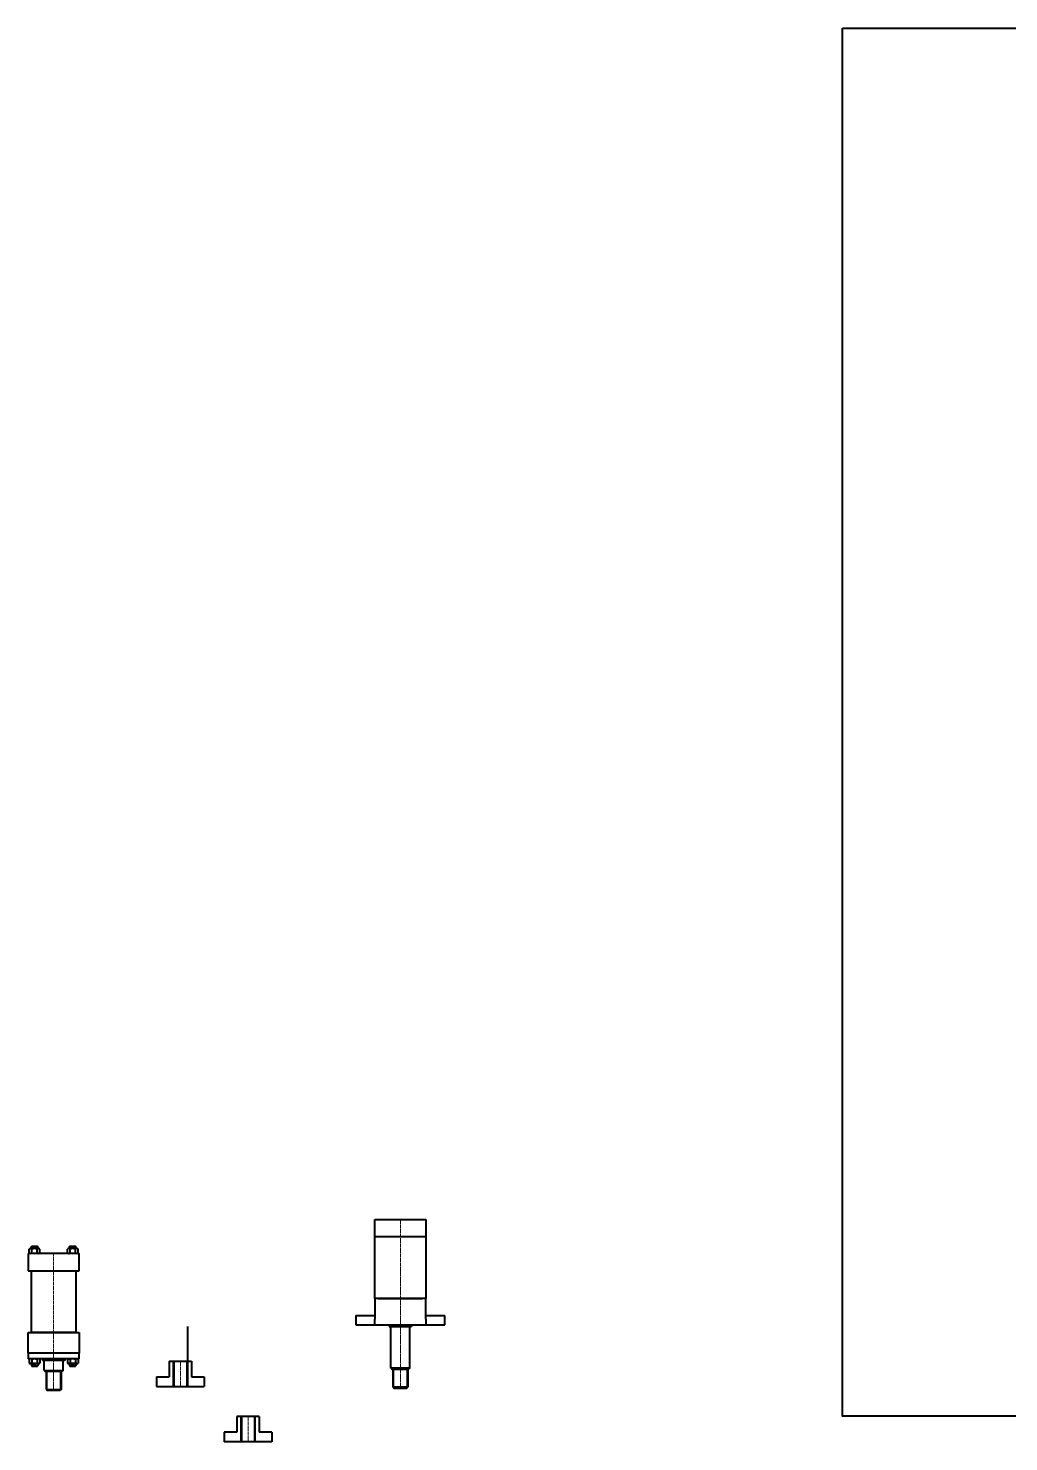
# Model space of a CAD drawing. Header units: millimetres. Extents: x -11382 to 23553, y -372 to 10786.
# Drawn here: x -9612 to -6520, y 6242 to 10700 of the extents above; entities that cross this region are included whole.
import ezdxf

# ---------------------------------------------------------------- set-up
doc = ezdxf.new("R2010")
doc.units = ezdxf.units.MM
doc.header["$LTSCALE"] = 0.2
doc.linetypes.add('CENTER', pattern=[50.8, 31.75, -6.35, 6.35, -6.35])
for name, color, linetype, lineweight in [('đường bao thấy', 7, 'Continuous', 40), ('đường nét mảnh', 220, 'Continuous', 15), ('đường nét tâm', 137, 'CENTER', 15)]:
    doc.layers.add(name, color=color, linetype=linetype, lineweight=lineweight)

# ---------------------------------------------------------------- blocks, each defined once
blk = doc.blocks.new('XILANH 100X125')
at = {"layer": 'đường bao thấy', "ltscale": 3}
for p, q in [((80, 315), (-80, 315)), ((-80, 315), (-80, 260)), ((80, 260), (80, 315)), ((-80, 260), (80, 260)), ((-70, 65), (-70, 260)), ((-70, 260), (70, 260)), ((70, 260), (70, 65)), ((-80, 65), (80, 65)), ((-80, 0), (-80, 65)), ((70, 65), (-70, 65)), ((80, 65), (80, 0)), ((80, 0), (-80, 0)), ((-80, 0), (-80, -18)), ((80, -18), (80, 0)), ((80, -18), (-80, -18)), ((-35, -18), (-35, -22.5)), ((35, -22.5), (-35, -22.5)), ((-30, -54.5), (-30, -22.5)), ((30, -54.5), (30, -22.5)), ((35, -18), (35, -22.5)), ((-30, -54.5), (-27, -57.5)), ((-30, -54.5), (30, -54.5)), ((27, -57.5), (-27, -57.5)), ((30, -54.5), (27, -57.5)), ((-24, -114.5), (-20.4, -117.5)), ((-24, -114.5), (24, -114.5)), ((20.4, -117.5), (-20.4, -117.5)), ((24, -114.5), (20.4, -117.5))]:
    blk.add_line(p, q, dxfattribs=at)
at = {"layer": 'đường bao thấy'}
for p, q in [((-76.8, 316.9), (-76.8, 328)), ((-47.4, 329.9), (-72.7, 329.9)), ((-72.7, 315), (-72.6, 315)), ((-47.4, 315), (-72.7, 315)), ((-70, 336.2), (-68.6, 337.6)), ((-70, 329.9), (-70, 336.2)), ((-70, 336.2), (-50, 336.2)), ((-68.6, 337.6), (-51.4, 337.6)), ((-68.4, 317), (-68.4, 328)), ((-51.6, 317), (-51.6, 328)), ((-51.4, 337.6), (-50, 336.2)), ((-50, 329.9), (-50, 336.2)), ((-43.2, 317), (-43.2, 328)), ((43.2, 316.9), (43.2, 328)), ((72.6, 329.9), (47.3, 329.9)), ((47.3, 315), (47.4, 315)), ((72.6, 315), (47.3, 315)), ((50, 336.2), (51.4, 337.6)), ((50, 329.9), (50, 336.2)), ((50, 336.2), (70, 336.2)), ((51.4, 337.6), (68.6, 337.6)), ((51.6, 317), (51.6, 328)), ((68.4, 317), (68.4, 328)), ((68.6, 337.6), (70, 336.2)), ((70, 329.9), (70, 336.2)), ((76.8, 317), (76.8, 328)), ((-76.8, -19.9), (-76.8, -31)), ((-72.7, -18), (-72.6, -18)), ((-47.4, -18), (-72.7, -18)), ((-47.4, -32.9), (-72.7, -32.9)), ((-70, -32.9), (-70, -39.2)), ((-70, -39.2), (-50, -39.2)), ((-70, -39.2), (-68.6, -40.6)), ((-68.6, -40.6), (-51.4, -40.6)), ((-68.4, -20), (-68.4, -31)), ((-51.6, -20), (-51.6, -31)), ((-51.4, -40.6), (-50, -39.2)), ((-50, -32.9), (-50, -39.2)), ((-43.2, -20), (-43.2, -31)), ((43.2, -19.9), (43.2, -31)), ((47.3, -18), (47.4, -18)), ((72.6, -18), (47.3, -18)), ((72.6, -32.9), (47.3, -32.9)), ((50, -32.9), (50, -39.2)), ((50, -39.2), (70, -39.2)), ((50, -39.2), (51.4, -40.6)), ((51.4, -40.6), (68.6, -40.6)), ((51.6, -20), (51.6, -31)), ((68.4, -20), (68.4, -31)), ((68.6, -40.6), (70, -39.2)), ((70, -32.9), (70, -39.2)), ((76.8, -20), (76.8, -31)), ((-24, -57.5), (-24, -114.5)), ((24, -57.5), (24, -114.5))]:
    blk.add_line(p, q, dxfattribs=at)
for centre, radius, start, end in [((-72.6, 324.4), 5.51, 39.57, 138.8952), ((-72.6, 320.5), 5.51, 221.1048, 320.43), ((-60, 311.2), 18.6, 63.215, 116.785), ((-60, 333.6), 18.6, 243.215, 296.785), ((-47.4, 324.5), 5.41, 39.0733, 140.9267), ((-47.4, 320.4), 5.41, 219.0733, 320.9267), ((47.4, 324.4), 5.51, 39.57, 138.8952), ((47.4, 320.5), 5.51, 221.1048, 320.43), ((60, 311.2), 18.6, 63.215, 116.785), ((60, 333.6), 18.6, 243.215, 296.785), ((72.6, 324.5), 5.41, 39.0733, 140.9267), ((72.6, 320.4), 5.41, 219.0733, 320.9267), ((-72.6, -23.5), 5.51, 39.57, 138.8952), ((-72.6, -27.4), 5.51, 221.1048, 320.43), ((-60, -36.6), 18.6, 63.215, 116.785), ((-60, -14.2), 18.6, 243.215, 296.785), ((-47.4, -23.4), 5.41, 39.0733, 140.9267), ((-47.4, -27.5), 5.41, 219.0733, 320.9267), ((47.4, -23.5), 5.51, 39.57, 138.8952), ((47.4, -27.4), 5.51, 221.1048, 320.43), ((60, -36.6), 18.6, 63.215, 116.785), ((60, -14.2), 18.6, 243.215, 296.785), ((72.6, -23.4), 5.41, 39.0733, 140.9267), ((72.6, -27.5), 5.41, 219.0733, 320.9267)]:
    blk.add_arc(centre, radius, start, end, dxfattribs=at)
at = {"layer": 'đường nét mảnh'}
for p, q in [((-68.6, 329.9), (-68.6, 337.6)), ((-51.4, 329.9), (-51.4, 337.6)), ((51.4, 329.9), (51.4, 337.6)), ((68.6, 329.9), (68.6, 337.6)), ((-68.6, -32.9), (-68.6, -40.6)), ((-51.4, -32.9), (-51.4, -40.6)), ((51.4, -32.9), (51.4, -40.6)), ((68.6, -32.9), (68.6, -40.6)), ((-20.4, -57.5), (-20.4, -117.5)), ((20.4, -57.5), (20.4, -117.5))]:
    blk.add_line(p, q, dxfattribs=at)
at = {"layer": 'đường nét tâm'}
blk.add_line((0, -117.5), (0, 315), dxfattribs=at)
blk = doc.blocks.new('XLB')
at = {"layer": 'đường bao thấy', "ltscale": 3}
for p, q in [((80, 337.5), (-80, 337.5)), ((-80, 337.5), (-80, 87.5)), ((80, 87.5), (80, 337.5)), ((-80, 282.5), (80, 282.5)), ((-70, 282.5), (70, 282.5)), ((-80, 87.5), (80, 87.5)), ((-80, 22.5), (-80, 87.5)), ((70, 87.5), (-70, 87.5)), ((80, 87.5), (80, 22.5)), ((-140, 4.5), (-140, 34.5)), ((-80, 34.5), (-140, 34.5)), ((140, 4.5), (-140, 4.5)), ((-80, 22.5), (-80, 4.5)), ((-35, 4.5), (-35, 0)), ((35, 0), (-35, 0)), ((-30, -132), (-30, 0)), ((30, -132), (30, 0)), ((35, 4.5), (35, 0)), ((140, 34.5), (80, 34.5)), ((80, 4.5), (80, 22.5)), ((140, 34.5), (140, 4.5)), ((-30, -132), (-27, -135)), ((-30, -132), (30, -132)), ((30, -132), (27, -135)), ((27, -135), (-27, -135)), ((-24, -192), (24, -192)), ((20.4, -195), (-20.4, -195)), ((24, -192), (20.4, -195))]:
    blk.add_line(p, q, dxfattribs=at)
at = {"layer": 'đường bao thấy'}
for p, q in [((-24, -135), (-24, -192)), ((24, -135), (24, -192)), ((-20.4, -195), (-24, -192))]:
    blk.add_line(p, q, dxfattribs=at)
at = {"layer": 'đường nét mảnh'}
for p, q in [((-20.4, -135), (-20.4, -195)), ((20.4, -135), (20.4, -195))]:
    blk.add_line(p, q, dxfattribs=at)
at = {"layer": 'đường nét tâm'}
blk.add_line((0, -195), (0, 337.5), dxfattribs=at)
blk = doc.blocks.new('Khớp nối')
at = {"layer": 'đường bao thấy'}
for p, q in [((-35, 80), (-35, 30)), ((-35, 80), (35, 80)), ((-20.4, 80), (-20.4, 0)), ((20.4, 80), (20.4, 0)), ((35, 80), (35, 30)), ((-75, 30), (-35, 30)), ((-75, 30), (-75, 0)), ((-75, 0), (75, 0)), ((35, 30), (75, 30)), ((75, 30), (75, 0))]:
    blk.add_line(p, q, dxfattribs=at)
at = {"layer": 'đường nét mảnh'}
for p, q in [((-24, 80), (-24, 0)), ((24, 80), (24, 0))]:
    blk.add_line(p, q, dxfattribs=at)
at = {"layer": 'đường nét tâm'}
blk.add_line((0, 80), (0, 0), dxfattribs=at)

msp = doc.modelspace()

# ---------------------------------------------------------------- linework, layer by layer
at = {"layer": 'đường bao thấy', "ltscale": 3}
msp.add_line((-9108.411, 6473.484), (-9108.411, 6605.484), dxfattribs=at)
at = {"layer": 'đường bao thấy'}
for p, q in [((-9166.921, 6496.194), (-9166.921, 6446.194)), ((-9166.921, 6496.194), (-9096.921, 6496.194)), ((-9152.321, 6496.194), (-9152.321, 6416.194)), ((-9111.521, 6496.194), (-9111.521, 6416.194)), ((-9096.921, 6496.194), (-9096.921, 6446.194)), ((-9206.921, 6446.194), (-9166.921, 6446.194)), ((-9206.921, 6446.194), (-9206.921, 6416.194)), ((-9096.921, 6446.194), (-9056.921, 6446.194)), ((-9056.921, 6446.194), (-9056.921, 6416.194)), ((-9206.921, 6416.194), (-9056.921, 6416.194))]:
    msp.add_line(p, q, dxfattribs=at)
at = {"layer": 'đường bao thấy', "ltscale": 5}
msp.add_lwpolyline([(-7044.076, 10699.584), (-2003.098, 10699.584), (-2003.098, 6321.957), (-7044.076, 6321.957)], close=True, dxfattribs=at)
at = {"layer": 'đường nét mảnh'}
for p, q in [((-9155.921, 6496.194), (-9155.921, 6416.194)), ((-9107.921, 6496.194), (-9107.921, 6416.194))]:
    msp.add_line(p, q, dxfattribs=at)
at = {"layer": 'đường nét tâm'}
msp.add_line((-9131.921, 6496.194), (-9131.921, 6416.194), dxfattribs=at)

# ---------------------------------------------------------------- block references
at = {"layer": 'đường bao thấy', "xscale": -1}
for name, p in [('XLB', (-8438.411, 6605.484)), ('Khớp nối', (-8918.667, 6241.774))]:
    msp.add_blockref(name, p, dxfattribs=at)
at = {"layer": 'đường bao thấy'}
msp.add_blockref('XILANH 100X125', (-9531.642, 6520.92), dxfattribs=at)

doc.saveas('drawing.dxf')
